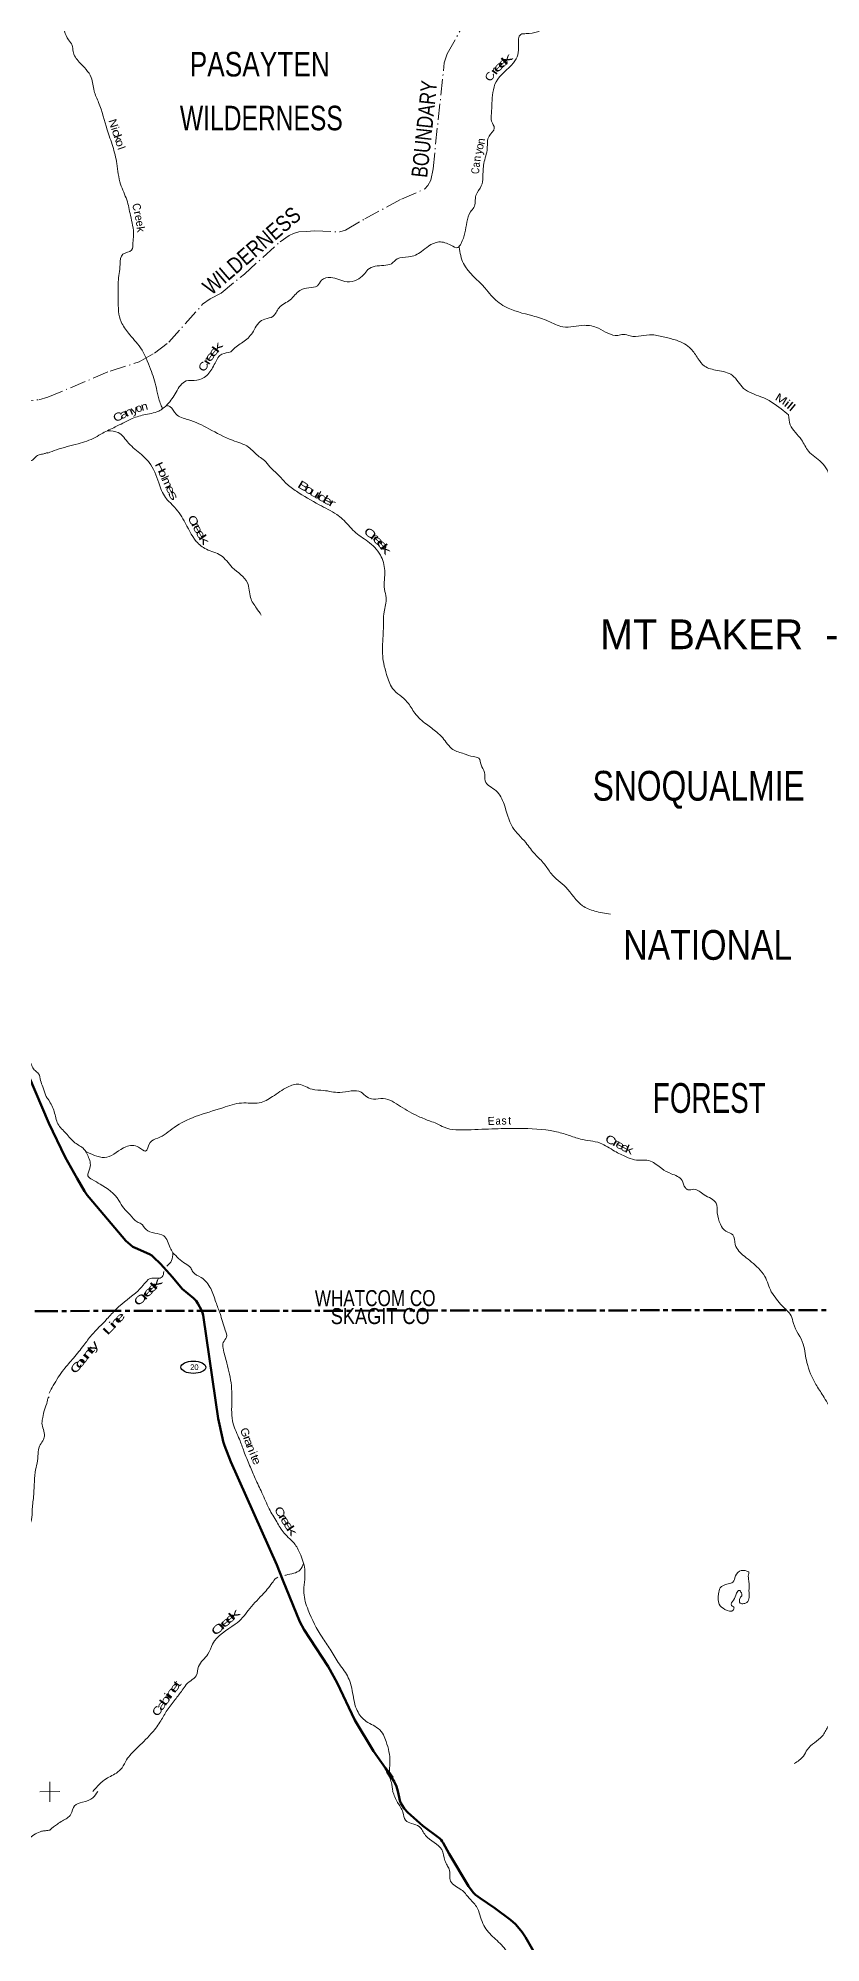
# Model space of a CAD drawing. Header units: feet. Extents: x -2 to 244583, y 367190 to 553316.
# Drawn here: x 30219 to 49805, y 409692 to 457309 of the extents above; entities that cross this region are included whole.
import ezdxf
from ezdxf.enums import TextEntityAlignment as Align

# ---------------------------------------------------------------- set-up
doc = ezdxf.new("R2010")
doc.units = ezdxf.units.FT
doc.header["$LTSCALE"] = 80
doc.linetypes.add('DOT_DASHED', pattern=[7.7, 5, -1.2, 0.3, -1.2])
doc.linetypes.add('LONG_DASH_SHORT_DASH', pattern=[9.9, 6, -1.2, 1.5, -1.2])
for name, color, linetype, lineweight in [('11', 7, 'LONG_DASH_SHORT_DASH', 60), ('17', 7, 'Continuous', 25), ('23', 7, 'Continuous', 70), ('39', 7, 'Continuous', 13), ('4', 7, 'Continuous', 13), ('41', 7, 'Continuous', 13), ('44', 7, 'DOT_DASHED', 13), ('59', 7, 'Continuous', 13)]:
    doc.layers.add(name, color=color, linetype=linetype, lineweight=lineweight)
doc.layers.add('12', color=7, linetype='Continuous')

msp = doc.modelspace()

# ---------------------------------------------------------------- linework, layer by layer
at = {"layer": '11'}
msp.add_line((60811.18, 425524.4), (30493.7, 425487.73), dxfattribs=at)
msp.add_lwpolyline([(2.57, 419358.51), (22222.89, 419357.99), (22216.11, 425472.28), (30501.68, 425487.74)], dxfattribs=at)
at = {"layer": '17'}
msp.add_ellipse((34103.74, 424082.92), major_axis=(309.24, -1), ratio=0.500121, dxfattribs=at)
at = {"layer": '23'}
for points in [[(28987.21, 434164.44), (29158.44, 433918.14), (29217.8, 433774.32), (29246.97, 433617.84), (29260.72, 433268.49), (29265.49, 433130.1), (29284.57, 433029.89), (29317.95, 432910.6), (29486.82, 432531.95), (30487.23, 430185.43)], [(30487.23, 430185.43), (30899.5, 429330.35), (31199.77, 428802.59), (31383.52, 428484.85), (31450.79, 428386.22), (31495.59, 428327.02), (32411.61, 427245.33), (32528.09, 427142.27), (32592.43, 427096.59), (32651.26, 427068.15), (33005, 426909.37), (33061.47, 426876.46), (33109.2, 426837), (33285.83, 426671.18), (33582.83, 426338.53), (33828.16, 426039.65), (34108.51, 425810.1), (34173.88, 425740.53), (34213.32, 425676.15), (34304.63, 425507.94), (34332.65, 425440.45), (34346.14, 425387.5), (34357.68, 425326.36), (34727.78, 422799.22), (34829.22, 422305.84), (34849.41, 422223.69), (34882.62, 422124.01), (35042.15, 421715.52), (36189.34, 419141.14), (36345.16, 418758.72), (36767.5, 417716.53), (36872.91, 417515.89), (37018.51, 417298.06), (37477.62, 416597.65), (37701.76, 416196.07), (38143.21, 415256.59), (38610.53, 414489.05), (38907.86, 414058.18), (39126.58, 413729.89), (39184.68, 413603.36), (39223.64, 413486.43)], [(39223.64, 413486.43), (39251.62, 413337.45), (39271.4, 413255.47), (39295.96, 413189.05), (39380.73, 413055.11), (39469.31, 412953.03), (39843.15, 412619.49), (40273.04, 412305.14), (40306.07, 412269.86), (40332.84, 412229.67), (40355.71, 412195.63), (40507.79, 411922.6), (40985.82, 411113.55), (41108.13, 410948.28), (41161.68, 410894.7), (41276.35, 410806.82), (41647.68, 410561.35), (42037.94, 410271.95), (42165.64, 410158.01), (42254.88, 410055.32), (42330.74, 409961.56), (42416.44, 409833.57), (42882.03, 409018.15)]]:
    msp.add_lwpolyline(points, dxfattribs=at)
at = {"layer": '39'}
for points in [[(30449.71, 458041.28), (30550.04, 457907.2), (30678.83, 457813.7), (30877.38, 457484.36), (30981.36, 457267.15), (31072.19, 457130.7), (31094.34, 456977.21), (31249.58, 456710.05), (31548.09, 456325.3), (31623.17, 455986.34), (31734.1, 455698.4), (31945.07, 455019.21), (32088, 454600.16), (32188.46, 454174.52), (32284, 453655.75), (32438.76, 453263.15), (32530.65, 452875.85), (32607.7, 452377.08), (32593.81, 452188.76), (32559.54, 452010.3), (32341.99, 451908.48), (32272.25, 451648.66), (32222.92, 451213.07), (32226.17, 450784.21), (32234.01, 450476.79), (32300.02, 450216.62), (32479.77, 449933.58), (32780.06, 449569.07), (33033.87, 449030.01), (33179.45, 448560.42), (33237.43, 448294.08), (33291.92, 448147.06), (33333.01, 448035.27)], [(43824.88, 457870.89), (43710.14, 457810.8), (43399.06, 457900.02), (43296.65, 457825.93), (43101.5, 457714.27), (42711.48, 457468.7), (42432.48, 457420.74), (42296.99, 457400.86), (42237.4, 457139.14), (42220.16, 456894.12), (42111.27, 456688.44), (41677.42, 456217.76), (41597.66, 455949.72), (41559.59, 455421.21), (41565.99, 455231.12), (41632.93, 455059.98), (41501.7, 454858.07), (41456.8, 454556.06), (41372.35, 454174.67), (41346.22, 453828.39), (41308.35, 453613.47), (41175.52, 453377.15), (41122.51, 453075.04), (41036.75, 452964.74), (40946.76, 452704.66), (40801.36, 452172.8), (40721.53, 452074.71), (40548.65, 452129.22), (40249.8, 452212.52), (39987.7, 452108.13), (39813.11, 451972.45), (39490.6, 451838.98), (39205.52, 451790.95), (39059.11, 451669.78), (38867.17, 451626.94), (38471.36, 451522.92), (38363.54, 451394.13), (38196.95, 451266.64), (37948.34, 451219.06), (37539.83, 451323.26), (37313.75, 451255.73), (37206.05, 451116.82), (36995.95, 451067.7), (36769.87, 451000.16), (36525.58, 450766.51), (36250.45, 450568.89), (36091.06, 450350.44), (35895.34, 450285.31), (35738.48, 450190.31), (35627.16, 450016.96), (35407.52, 449755.29), (35144.45, 449565.91), (35038.26, 449469.51), (34818.15, 449410.15), (34646.68, 449185.48), (34465.81, 448902.03), (34190.06, 448754.98), (33922.84, 448737.52), (33673.02, 448459.29), (33451.95, 448149.04), (33237.17, 447986.56), (32863.54, 447890.9), (32536.67, 447781.66), (32150.05, 447588.73), (31835.89, 447435.14), (31646.79, 447325.58), (31219.21, 447168.56), (30678.12, 447016.21), (30463.19, 446937.17)], [(40750.51, 452082.94), (40862.21, 451673.84), (41398.49, 451065.43), (41556.84, 450875.19), (41894.52, 450600.17), (42594.35, 450366.04), (42978.88, 450235.24), (43347.35, 450092.1), (43883.78, 450129.07), (44237.2, 450056.56), (44721.61, 449876.41), (44861.11, 449900.39), (45031.74, 449864.06), (45582.48, 449891.09), (45899.29, 449830.27), (46196.01, 449755.03), (46553.2, 449540.94), (46726.32, 449302.33), (46892.8, 449110.17), (47214.23, 449002.86), (47590.58, 448878.03), (47870.16, 448549.69), (48304.22, 448344.65), (48814.49, 448039.39), (48994.3, 447890.38)], [(33434.5, 448125.27), (33519.45, 448097.27), (33671.72, 447906.95), (33969.16, 447773.06), (34494.73, 447540.82), (35083.77, 447254.74), (35485, 447083.68), (35753.36, 446844.22), (35882.13, 446752.75), (36015.79, 446592.55), (36228.95, 446392.87), (36428.14, 446176.83), (36681.77, 445981.69), (37253.22, 445642.8), (37689.79, 445399.34), (37837.06, 445285.84), (38132.65, 444973.89), (38465.92, 444727.13), (38782.12, 444387.11), (38892.21, 444002.05), (38887.89, 443530.6), (38928.97, 443320.7), (38874.61, 442963.96), (38857.51, 442542.94), (38839.86, 442166.42), (38866.08, 441683.21), (38940.51, 441396.84), (39086.57, 441052.69), (39457.49, 440711.32), (39645.29, 440432.42), (39936.4, 440154.8), (40194.08, 439959.72), (40341.72, 439815.87), (40598.55, 439525.69), (40875.39, 439419.86), (41103.19, 439347.82), (41245.49, 439309.12), (41302.22, 439143.92), (41387.65, 438952.78), (41404.42, 438742.58), (41676.95, 438493.05), (41877.6, 438157.67), (42089.25, 437587.73), (42420.22, 437199.33), (42652.79, 436904.8), (42886.73, 436662.89), (43053.76, 436426.23), (43422.64, 436084.83), (43837.61, 435620.59), (44145.19, 435486.81), (44543.22, 435410.8)], [(48994.3, 447890.38), (49036.14, 447643.57), (49320.38, 447266.73), (49494.07, 446981.59), (49817.62, 446702.35), (50067.74, 446298.78), (50528.18, 445432.5), (50695.73, 445153.35), (50774.72, 444826.58), (50938.68, 444508.95), (50989.99, 444291.09), (51138.33, 444090.6), (51221.7, 443901.46), (51274.46, 443730.14), (51403.7, 443436.36), (51563.6, 442954.81), (51780.76, 442431.48), (51882.65, 442054.41), (51867.03, 441841.78), (51883.01, 441696.32), (51981.5, 441430.48), (52056.37, 441109.72), (52071.24, 440889.39), (52280.19, 440537.92), (52365.61, 440346.78), (52432.88, 440149.34), (52538.71, 439946.31), (52620.76, 439534.6), (52687.85, 439351.33), (52663.96, 439152.76), (52778.49, 438901.29), (52837.29, 438404.32), (52779.58, 438154.76), (52835.98, 437688.11), (52962.13, 437315.39), (52978.31, 437153.74), (53007.91, 437052.95), (53138.45, 436817.86), (53259.47, 436532.07), (53323.45, 436108), (53468.59, 435838.69), (53561.68, 435518.16), (53575.13, 435249.25), (53641.84, 435096.31), (53614.15, 434877.47), (53580.58, 434642.38), (53672.25, 434437.15), (53909.71, 433910.02), (54128.61, 433408.96), (54286.39, 432935.47), (54452.99, 432733.19), (54737.19, 432194.5), (54815.13, 431952.69), (54900.85, 431737.27), (54952.06, 431527.5), (55259.55, 430742.28), (55287.55, 430443.2), (55391.7, 430211.82), (55445.08, 429989.94), (55514.3, 429798.59), (55630.4, 429419.68), (55768.7, 429047.11), (55939.86, 428474.65), (56005.42, 428250.89), (56228.48, 427905.67), (56441.29, 427406.56), (56528.93, 427199.26), (56552.22, 426788.85), (56498.87, 426515.07), (56515.36, 426163.24), (56565.74, 426020.22), (56667.62, 425809.05), (56636.88, 425673.12), (56637.88, 425262.44), (56662.72, 424890.49), (56771.25, 424632.87), (56838.03, 424309.99), (56919.84, 423918.51), (56994.85, 423585.62), (57110.66, 423394.85), (57290.77, 423247.37), (57410.18, 423093.06), (57456.91, 422917.62)], [(31960.56, 447495.29), (32222.72, 447445.99), (32485.27, 447184.2), (32808.92, 446896.87), (32999.76, 446700.96), (33237.04, 446187.99), (33409.71, 445821.91), (33592.46, 445623.88), (33874.77, 445238.92), (34176.85, 444728.78), (34430.5, 444531.62), (34790.99, 444378.27), (35078.35, 444076.32), (35455.87, 443692.55), (35535.4, 443321.27), (35680.42, 443062.08), (35802.12, 442885.54)], [(27547.43, 446380.9), (27859.05, 446378.05), (28051.95, 446406.16), (28174.15, 446530.98), (28221.19, 446643.29), (28268.35, 446670.59), (28333.31, 446679.27), (28516.4, 446630.68), (28690.19, 446618.73), (28921.48, 446643.97), (29054.67, 446626.85), (29221.14, 446649.47), (29402.85, 446720.34), (29517.04, 446758.3), (29720.72, 446725.44), (29927.28, 446730.99), (30063.36, 446752.26), (30164.52, 446841.11), (30242.61, 446894.04), (30360.53, 446917.74), (30433.85, 446938.38), (30464.17, 446943.49)], [(27672.24, 437024.24), (27836.49, 436947.73), (27954.4, 436880.34), (28032.69, 436761.2), (28057.94, 436623), (28081.61, 436407.89), (28119.75, 436327.33), (28148.74, 436248.53), (28282.96, 436186.85), (28387.16, 436140.01), (28482.31, 436050.86), (28538.4, 435934.24), (28584.73, 435834.02), (28593.49, 435773.1), (28584.14, 435716.63), (28547.21, 435604.1), (28530.11, 435472.9), (28575.3, 435377.57), (28613.44, 435271.57), (28703.23, 435159.36), (28815.83, 435035.41), (28892.81, 434857.6), (28921.51, 434693), (28916.5, 434559.51), (28946.09, 434406.61), (29045.57, 434267.19), (29217.46, 434170.27), (29379.51, 434085.71), (29480.69, 433994.4), (29496.45, 433884.75), (29442.71, 433744.24), (29361.73, 433561.83), (29348.67, 433414.45), (29323.25, 433312.69), (29315.91, 433141.81), (29363.5, 433007.16), (29445.02, 432851.51), (29558, 432563.59), (29642.21, 432347.16), (29692.64, 432248.88), (29732.09, 432112.38), (29783.09, 431949.32), (29904, 431835.31), (29988.95, 431742.33), (30045.76, 431658.08), (30105.94, 431543.39), (30189.14, 431462.6), (30230.67, 431419.18), (30283.6, 431252.02), (30336.67, 431090.93), (30405.11, 430893.06), (30449.78, 430809.08), (30486.54, 430762.91)], [(31430.06, 429465.54), (31941.36, 429333.41), (32416.29, 429594.19), (32734.5, 429583.96), (32907.95, 429482.93), (33022.73, 429704.87), (33211.92, 429806.34), (33619.87, 430076.41), (34151.39, 430348), (34843.57, 430571.01), (35310.13, 430688.04), (35753.76, 430693.52), (36084.13, 430847.32), (36462.07, 431086.67), (36742.82, 431156.9), (37072.58, 431031.49), (37362.65, 431002.71), (37766.46, 430951.05), (38301.25, 430957.65), (38446.52, 430842.1), (38607.25, 430787.44), (38852.23, 430800.58), (39288.25, 430601.63), (39737.02, 430354.28), (40032.26, 430234.52), (40189.01, 430173.74), (40378.57, 430080.99), (40970.95, 430017.5), (41659.46, 430044.21), (42240.81, 430053.42), (43151.45, 429975.65), (43484.84, 429884.68), (43789.94, 429787.29), (44279.45, 429686.11), (44644.59, 429484.26), (44936.09, 429340.18), (45139.55, 429269.86), (45543.14, 429236.4), (45823.03, 429047.66), (46059.6, 428921.1), (46333.19, 428750.49), (46414.49, 428565.37), (46477.83, 428521.64), (46625.61, 428531.56), (46882.56, 428395.14), (47180.96, 428184.37), (47212.33, 427939.96), (47290.8, 427655.67), (47426.66, 427481.33), (47601.97, 427394.48), (47663.73, 427150.44), (47892.22, 426857.89), (48240.35, 426556.69), (48402.92, 426352.34), (48563.61, 425971.95), (48695.57, 425785.43), (48827.23, 425623.18), (49059.3, 425369.11), (49116.36, 425177.62), (49363.83, 424660.73), (49411.31, 424424.61), (49454.59, 424200.58), (49680.14, 423653.07), (49857.86, 423370), (50083.3, 422996.48), (50299.2, 422574.29), (50410.62, 422082.02), (50458.08, 422011.8), (50718.38, 421604.32), (50869.41, 421185.37), (50880.36, 420954.87), (50937.01, 420631.87), (50915.02, 419949.8), (50802.8, 419685.4), (50750.97, 419452.1), (50847.02, 419220.63), (50893.97, 418863.11), (50887.02, 418440.19), (50832.36, 418107.72), (50854.36, 417966.37), (50767.62, 417607.21), (50698, 417173.39), (50684.88, 416922.36), (50669.52, 416689.51), (50514.41, 416123.14), (50301.52, 415643.05), (50212.83, 415441.67), (49982.11, 415092.86), (49837.05, 414862.45), (49462.38, 414521.98), (49367.11, 414360.98), (49136.4, 414176.05)], [(30484.34, 430767.06), (30622.56, 430474.36), (30715.5, 430165.96), (30918.99, 429929.75), (31140.68, 429695.78), (31367.52, 429536.73), (31468.95, 429361.97), (31517.23, 429061.12), (31466.9, 428870.32), (31575.48, 428772.53), (31773.4, 428659.66), (32242.37, 428252.73), (32362.3, 428055.94), (32526.37, 427894.1), (32700.8, 427714.17), (32794.53, 427670.82), (32919.92, 427524.68), (33361.51, 427366.26), (33527.23, 427070.9), (33591.57, 426946.26)], [(33594.26, 426943.9), (33559.58, 426747.6), (33440.82, 426611.54)], [(33591.57, 426946.26), (33900.84, 426674.94), (34037.86, 426571.43), (34091.82, 426466.89), (34300.21, 426325.82), (34540.68, 426047.58), (34666.39, 425711.27), (34771.21, 425425.27), (34901.94, 425010.12), (34934.49, 424834.51), (34853.03, 424704.03), (34850.8, 424556.31), (34942.51, 424183.16), (35054.73, 423626.16), (35065.49, 423245.94), (35100.95, 422669.79), (35257.69, 422281.26), (35368.76, 421981.18), (35512.89, 421628.92), (35652.7, 421298.85), (35819.14, 420944.83), (36002.39, 420542.47), (36188.69, 420221.07), (36376.57, 419936.1), (36647.5, 419652.16), (36792.66, 419380.83), (36894.83, 418981.51), (36869.07, 418441.02), (36975.64, 418013.43), (37328.45, 417331.94), (37524.61, 417032.92), (37729.29, 416699.61), (37960.33, 416364.6), (38078.25, 416001.89), (38185.24, 415539.91), (38391.3, 415259.22), (38728.16, 415050.95), (38859.74, 414894.77), (38928.71, 414723.66), (39022.15, 414210.93), (39020.75, 413830.57), (39058.19, 413703), (39091.19, 413482.15)], [(33364.8, 426476.57), (33323.5, 426340.06), (33202.36, 426306.19), (33026.17, 426299.97), (32843.95, 426125.75), (32719.93, 425996.76), (32178.55, 425538.91), (31942.55, 425289.18), (31558.55, 424883.85), (31363.08, 424634.61), (31105.67, 424313.8), (30862.05, 424025.53), (30599.54, 423625.75), (30497.07, 423436.4)], [(28717.97, 418161.7), (28800.26, 418311.69), (28890.9, 418473.64), (29006.01, 418643.15), (29127.27, 418816.57), (29288.72, 418976.96), (29454.26, 419139.27), (29640.44, 419319.35), (29753.02, 419466.65), (29818.31, 419580.58), (29889.76, 419698.43), (29964.27, 419862.76), (29994.68, 420046.29), (30064.04, 420342.31), (30071.66, 420502.06), (30105.55, 420841.38), (30122.5, 421146.66), (30147.67, 421457.83), (30193.28, 421687.58), (30220.64, 421915.71), (30255.28, 422107.24), (30337.3, 422245.09), (30380.42, 422363.57), (30351.72, 422528.16), (30316.76, 422684.8), (30336.16, 422828.09), (30376.78, 423015.45), (30448.33, 423228.43), (30470.5, 423314.98), (30496.57, 423342.19)], [(36857.62, 419180.25), (36774.86, 419016.45), (36423.91, 418888.7), (36390.94, 418879.36)], [(36215.07, 418836.4), (36173.7, 418806.71), (36075.86, 418690.18), (35824.31, 418387.65), (35474.49, 418002.98), (35336.91, 417823.24), (35148.49, 417659.07), (34585.3, 417162.51), (34468.87, 416910.2), (34235.6, 416603.85), (34173.65, 416370.42), (34037.42, 416245.33), (33895.22, 416112.07), (33803.65, 415979.43), (33626.23, 415744.58), (33426.95, 415475.07), (33268.13, 415210.1), (33042.82, 414915.98), (32680.6, 414551.39), (32432.88, 414267.11), (32319.81, 414071.49), (32177.6, 413938.23), (31883.87, 413770.73), (31707.6, 413606.7), (31586.92, 413473.37)], [(48005.63, 418967.03), (47810.74, 418999.01), (47668.53, 418865.75), (47603.6, 418709.17), (47480.56, 418665.16), (47281.21, 418565.59), (47244.57, 418415.43), (47257.86, 418158.65), (47403.3, 418028.95), (47614.15, 418017.39), (47627.53, 418082.29), (47564.14, 418130.07), (47619.24, 418262.25), (47694.12, 418433.12), (47758.07, 418504.72), (47817.61, 418440.71), (47830.42, 418388.27), (47782.7, 418314.85), (47788.34, 418185.44), (47879.65, 418174.43), (47954.23, 418205.69), (48005.41, 418491.59), (48004.57, 418724.24), (47989.19, 418821.16), (48005.63, 418967.03)], [(7889.78, 413453.14), (8272.73, 413284.91), (8737.69, 413029.73), (9179.66, 413019.25), (9419.85, 413019.96), (9609.92, 413089.67), (9881.62, 412934.58), (10079, 412850.64), (10302.64, 412770.6), (10543.81, 412565.14), (10829.35, 411951.16), (10995.83, 411742.07), (11134.24, 411571.54), (11293.15, 411463.55), (11566.34, 411203.35), (11830.06, 411066.5), (11883.95, 410946.95), (12097.24, 410814.41), (12308.43, 410667.74), (12414.6, 410507.49), (12638.15, 410411.27), (12770.96, 410331.72), (13123.01, 410099.39), (13312.17, 409987.2), (13571.2, 409718.99), (13902, 409274.55), (14066.73, 409120.04), (14237.95, 409052.41), (14721.67, 408916.38), (15040.04, 408811.57), (15277.69, 408707.19), (15530.48, 408404.66), (15683.35, 408298.72), (16435.76, 408211.77), (16723.94, 408123.29), (17044.94, 408139.73), (17213.97, 408037.75), (17308, 407871.5), (17533.78, 407817.73), (17735.51, 407796.42), (17958.34, 407554.68), (18198.28, 407506.89), (18345.67, 407516.19), (18583.18, 407385.55), (18754.99, 407435.14), (19122.14, 407396.77), (19279.49, 407381.76), (19424, 407219.28), (19861.3, 407083.5), (20248.8, 407079.38), (20413.92, 407001.67), (20508.61, 406966.8), (20780.83, 406916.81), (21311.06, 406796.7), (21574.53, 406611.33), (22053.96, 406422.78), (22322.77, 406496.1), (22478.1, 406481.11), (22967.6, 406288.45), (23134.73, 406210.74), (23561.96, 406079.06), (23761.64, 406051.7), (23898.63, 406000.43), (24476.97, 405815.37), (25081.21, 405561.46), (25272.72, 405515.95), (25551.03, 405471.99), (26276.05, 405154.77), (26436.44, 404939.64), (26643.21, 404716.19), (27017.89, 404570.64), (27212.32, 404300.77), (27377.02, 404140.19), (27469.33, 404032.57), (27725.76, 404053.41), (27886.64, 403935.3), (27935.78, 403672.28), (28039.77, 403479.7), (28208.26, 403270.6), (28287.35, 402942.73), (28507.84, 402236.13), (28550.14, 401815.48), (28573.05, 401554.62), (29064.99, 401044.62), (29577.84, 400680.04), (30098.13, 400590.3), (30374.04, 400822.93), (30545.27, 401052.74)], [(26699.98, 413467.75), (26966.65, 412866), (27282.11, 412583.34), (27510.93, 412329.44), (27781.02, 412255.21), (28182.08, 412137.82), (28877.64, 411982.45), (29406.61, 412015.96), (29788.7, 412139.2), (30013.61, 412313.82), (30307.79, 412481.97), (30407.48, 412497.14), (30511.48, 412514.12)], [(31710.45, 413473.73), (31590.52, 413320.41), (31332.77, 413211.45), (31133.82, 413120.18), (31038.95, 412906.78), (30829.25, 412742.85), (30701.17, 412663.11), (30511.48, 412514.12)], [(39090.01, 413484.81), (39214.44, 413203.14), (39345.77, 412959.52), (39414.78, 412758.87), (39565.72, 412676.76), (39757.14, 412600.36), (39912.92, 412378.77), (40318.29, 412025.73), (40398.77, 411748.19), (40450.36, 411636.6), (40506.13, 411539.13), (40539.88, 411235.72), (40806.93, 411021.27), (40999.27, 410817.55), (41185.43, 410601.76), (41349.52, 410173.97), (41591.38, 409852.63), (41884.08, 409565.21), (42182.84, 409275.71), (42255.43, 409252.87), (42349.56, 409149), (42486.32, 409064.99), (42942.1, 408464.97), (43062.12, 408316.43), (43091.97, 408029.22), (43119.84, 407748.09), (43362.34, 407499.49), (43630.55, 407418.4), (43790.03, 407156.36), (43965.9, 406688.05), (44105.58, 406474.68), (44118.28, 406308.86), (44338.57, 406064.49), (44507.95, 406010.52), (44771.87, 405668.77), (44817.68, 405357.18), (45032.31, 405159.34), (45387.76, 404879.46), (45570.88, 404546.49), (45622.46, 404432.89), (45913.97, 404472.85), (46170.75, 404470.67), (46332.5, 404469.3), (46468.25, 404270.1), (46547.75, 404111.8), (46870.81, 403595.77), (46979.18, 403269.5), (47113.82, 402943), (47235.99, 402576.19), (47220.29, 402168.12), (47260.65, 401927.29), (47381.78, 401673.66), (47465.54, 401539.58), (47685.72, 401283.08), (47664.85, 401208.49), (47623.44, 401097.69), (47771.52, 400920.62), (47761.14, 400658.01), (47836.09, 400441.14), (48104.67, 400170.09), (48101.87, 400081.2), (47987.5, 399950.81), (47936.84, 399474.33), (48005.19, 399196.89), (48167.81, 398831.76), (48616.44, 398571.31)]]:
    msp.add_spline(points, degree=3, dxfattribs=at)
at = {"layer": '4'}
for p, q in [((30760.21, 413473.24), (30260.22, 413472.2)), ((30760.21, 413473.24), (30260.22, 413472.2)), ((30760.21, 413473.24), (30260.22, 413472.2)), ((30760.21, 413473.24), (30260.22, 413472.2)), ((30760.21, 413473.24), (30260.22, 413472.2)), ((30760.21, 413473.24), (30260.22, 413472.2)), ((30760.21, 413473.24), (30260.22, 413472.2)), ((30509.7, 413722.72), (30510.73, 413222.72)), ((30509.7, 413722.72), (30510.73, 413222.72)), ((30509.7, 413722.72), (30510.73, 413222.72)), ((30509.7, 413722.72), (30510.73, 413222.72)), ((30509.7, 413722.72), (30510.73, 413222.72)), ((30509.7, 413722.72), (30510.73, 413222.72)), ((30509.7, 413722.72), (30510.73, 413222.72))]:
    msp.add_line(p, q, dxfattribs=at)
at = {"layer": '44'}
for points in [[(30462.27, 448331.07), (32025.3, 448986.69), (32751.41, 449215.75), (33132.36, 449433.98), (33488.45, 449705.66), (34335.65, 450653.86), (34522.1, 450795.04), (34804, 450934.26), (35380.05, 451412.07), (36276.7, 452217.04), (36503.23, 452378.01), (36606.72, 452422.4), (36739.78, 452466.78), (36927.05, 452476.64), (37147.19, 452491.93), (37765.04, 452464.67), (37912.67, 452511.16), (38395.63, 452792.24), (39312.26, 453285.38), (39896.23, 453539.14), (39972.63, 453620.71), (40041.63, 453758.79), (40099.96, 454043.4), (40383.21, 456693.37), (40455.59, 456919.79), (40827.63, 457579.76)], [(28474.69, 448047.13), (30240.39, 448269.9), (30462.27, 448331.07)]]:
    msp.add_lwpolyline(points, dxfattribs=at)
at = {"layer": '59'}
for p, q in [((38989.64, 413998.56), (38933.22, 413957)), ((39044.24, 413790.36), (38933.22, 413957)), ((38989.64, 413998.56), (39100.66, 413831.92)), ((39100.66, 413831.92), (39044.24, 413790.36))]:
    msp.add_line(p, q, dxfattribs=at)
msp.add_lwpolyline([(38944.1, 413955.09), (38987.63, 413987.15), (39089.78, 413833.83), (39046.25, 413801.77)], close=True, dxfattribs=at)

# ---------------------------------------------------------------- texts
at = {"layer": '12'}
for s, width, p in [('WHATCOM CO', 0.8, (37144.12, 425608.43)), ('SKAGIT CO', 0.85, (37541.27, 425160.75))]:
    msp.add_text(s, height=400, rotation=0.069, dxfattribs=dict(at, width=width)).set_placement(p)
at = {"layer": '17'}
msp.add_text('20', height=140, dxfattribs=at).set_placement((34129.79, 424014.61), align=Align.CENTER)
at = {"layer": '41'}
for s, rotation, width, p in [('e', 46.349, 2, (41808.79, 456529.96)), ('e', 46.256, 2, (41913.31, 456627.86)), ('k', 42.256, 2.15, (42012.31, 456708.25)), ('C', 65.17, 1.2, (41612.37, 456310.12)), ('r', 55.871, 1.8, (41717.8, 456435.94)), ('N', 287.268, 1.1, (32009.48, 455148.89)), ('c', 289.098, 1.35, (32087.61, 454913.17)), ('k', 288.569, 1.3, (32132.62, 454781.37)), ('o', 288.569, 1.15, (32175.49, 454653.74)), ('n', 85.104, 0.95, (41293.22, 454287.48)), ('C', 86.817, 0.8, (41256.45, 453986.74)), ('a', 86.323, 0.9, (41270.82, 454137.45)), ('C', 282.305, 0.95, (32591.32, 453066.92)), ('r', 282.305, 1.15, (32623.53, 452919.22)), ('k', 278.236, 1.05, (32693.94, 452515.77)), ('e', 52.774, 1.75, (34687.71, 449412.83)), ('k', 53.358, 1.9, (34783.87, 449524.76)), ('C', 62.778, 1.25, (34444.72, 449056.72)), ('r', 58.767, 1.7, (34528.08, 449186.44)), ('e', 55.011, 1.65, (34595.11, 449292.45)), ('y', 18.37, 1.25, (32655.99, 447924.93)), ('o', 16.412, 1.1, (32766.43, 447967.7)), ('n', 14.355, 1.15, (32902.1, 448007.54)), ('M', 329.187, 1.3, (48762.42, 448202.78)), ('i', 322.239, 1.6, (48900.42, 448099.32)), ('l', 320.351, 1.6, (48966.16, 448046.67)), ('l', 320.351, 1.6, (49029.09, 447991.82)), ('C', 26.653, 1.25, (32263.33, 447755.41)), ('a', 26.387, 1.45, (32398.59, 447822.72)), ('n', 22.736, 1.4, (32522.75, 447874.51)), ('H', 295.263, 1.4, (33190.59, 446536.57)), ('o', 294.383, 1.3, (33255.78, 446389.14)), ('l', 294.383, 1.05, (33299.35, 446281.5)), ('m', 294.921, 1.2, (33362.85, 446157.27)), ('B', 328.918, 1.6, (36809.82, 446023.98)), ('e', 295.583, 1.35, (33445.35, 445984.56)), ('s', 300.702, 1.75, (33520.39, 445828.95)), ('o', 328.918, 1.5, (36953.36, 445935.62)), ('u', 329.743, 1.65, (37088.32, 445854.76)), ('l', 329.743, 1.25, (37188.3, 445796.45)), ('d', 329.743, 1.7, (37292.36, 445735.74)), ('e', 330.964, 1.45, (37415.94, 445666.84)), ('r', 330.964, 1.6, (37532.98, 445601.87)), ('C', 301.797, 1.35, (34015.63, 445201.51)), ('r', 298.234, 1.6, (34079.33, 445094.61)), ('e', 298.234, 1.45, (34131.12, 444992.83)), ('e', 300.086, 1.5, (34205.29, 444859.28)), ('k', 305.431, 1.85, (34292.98, 444716.6)), ('C', 323.491, 1.5, (38462.43, 444854.13)), ('r', 323.491, 1.9, (38577.01, 444768.8)), ('e', 316.819, 1.95, (38666.08, 444678.93)), ('e', 315.389, 2.05, (38766.18, 444579.52)), ('k', 308.491, 2, (38835.84, 444474.73)), ('a', 1.207, 0.85, (41730.73, 430145.73)), ('s', 1.207, 0.95, (41878.72, 430148.85)), ('C', 329.829, 1.35, (44495.17, 429678.34)), ('r', 330.541, 1.65, (44633.5, 429610.04)), ('e', 333.197, 1.4, (44736.45, 429551.9)), ('e', 334.198, 1.35, (44860.95, 429488.44)), ('k', 338.722, 1.4, (44975.67, 429431.16)), ('e', 46.408, 2, (33146.23, 426010.71)), ('k', 44.299, 2.25, (33242.65, 426100.48)), ('C', 39.405, 1.6, (32829.21, 425695.42)), ('r', 42.813, 2.15, (32955.6, 425806.32)), ('e', 45.814, 2, (33045.7, 425906.51)), ('i', 46.421, 1.85, (32150.77, 425069.67)), ('n', 46.421, 2.1, (32221.18, 425146.58)), ('e', 46.629, 1.95, (32324.42, 425255.88)), ('y', 52.824, 1.85, (31682.24, 424556.05)), ('L', 46.421, 2.05, (32055.91, 424973.11)), ('o', 49.727, 1.85, (31343.55, 424130.48)), ('u', 51.192, 1.95, (31435.77, 424245.56)), ('n', 51.322, 1.9, (31530.53, 424363.74)), ('t', 51.322, 1.75, (31608.28, 424460.86)), ('C', 49.87, 1.6, (31247.46, 424017.28)), ('G', 293.448, 1.1, (35307.94, 422416.73)), ('r', 290.011, 1.35, (35365.32, 422277.96)), ('a', 290.011, 1.3, (35402.02, 422173.22)), ('n', 290.611, 1.3, (35459.28, 422026.96)), ('i', 292.026, 1.05, (35510.63, 421897.16)), ('t', 292.026, 1.15, (35546.34, 421808.85)), ('e', 292.479, 1.25, (35591.83, 421705.66)), ('C', 300.436, 1.35, (36183.4, 420421.67)), ('r', 301.642, 1.7, (36262.48, 420291.94)), ('e', 302.419, 1.55, (36329.68, 420187.57)), ('e', 304.375, 1.65, (36408.26, 420066.9)), ('k', 304.375, 1.85, (36487.03, 419943.58)), ('C', 41.622, 1.65, (34773.09, 417463.14)), ('r', 41.182, 2.1, (34886.23, 417562.49)), ('e', 41.182, 1.9, (34977.74, 417641.4)), ('e', 41.182, 1.9, (35086.53, 417737.74)), ('k', 40.905, 2.1, (35188.63, 417826.16)), ('e', 52.913, 1.7, (33708.25, 416019.07)), ('t', 56.771, 1.5, (33782.6, 416117.76)), ('a', 53.737, 1.8, (33386.33, 415582.04)), ('b', 53.737, 1.75, (33475.26, 415702.43)), ('i', 53.303, 1.55, (33548.72, 415808.7)), ('n', 52.947, 1.85, (33612.13, 415895.59)), ('C', 60.526, 1.3, (33289.2, 415444.93))]:
    msp.add_text(s, height=200, rotation=rotation, dxfattribs=dict(at, width=width)).set_placement(p, align=Align.CENTER)
for s, rotation, p in [('i', 287.268, (32049.45, 455020.32)), ('n', 81.234, (41396.78, 454717.21)), ('l', 289.463, (32211.24, 454527.15)), ('y', 78.926, (41330.08, 454454.46)), ('o', 76.926, (41359.51, 454579.16)), ('e', 280.777, (32646.86, 452799.51)), ('e', 280.777, (32673.91, 452658.02)), ('E', 2.162, (41558.37, 430140.46)), ('t', 0.608, (42017.74, 430150.91))]:
    msp.add_text(s, height=200, rotation=rotation, dxfattribs=at).set_placement(p, align=Align.CENTER)
at = {"layer": '44'}
for s, height, width, p in [('PASAYTEN', 614.5, 0.8, (35765.92, 456349.71)), ('WILDERNESS', 614.5, 0.75, (35804.92, 455003.46)), ('SNOQUALMIE', 743.7, 0.8, (46745.79, 438246.52)), ('NATIONAL', 743.7, 0.85, (46974.37, 434268.31)), ('FOREST', 743.7, 0.7, (47012.4, 430442.48))]:
    msp.add_text(s, height=height, dxfattribs=dict(at, width=width)).set_placement(p, align=Align.CENTER)
for s, rotation, width, p in [('BOUNDARY', 83.899, 0.8, (39952.24, 453807.72)), ('WILDERNESS', 40.674, 0.85, (34551.73, 450863.36))]:
    msp.add_text(s, height=400, rotation=rotation, dxfattribs=dict(at, width=width)).set_placement(p)
msp.add_text('MT BAKER  -', height=743.7, dxfattribs=at).set_placement((47261.12, 442033.39), align=Align.CENTER)

doc.saveas('drawing.dxf')
